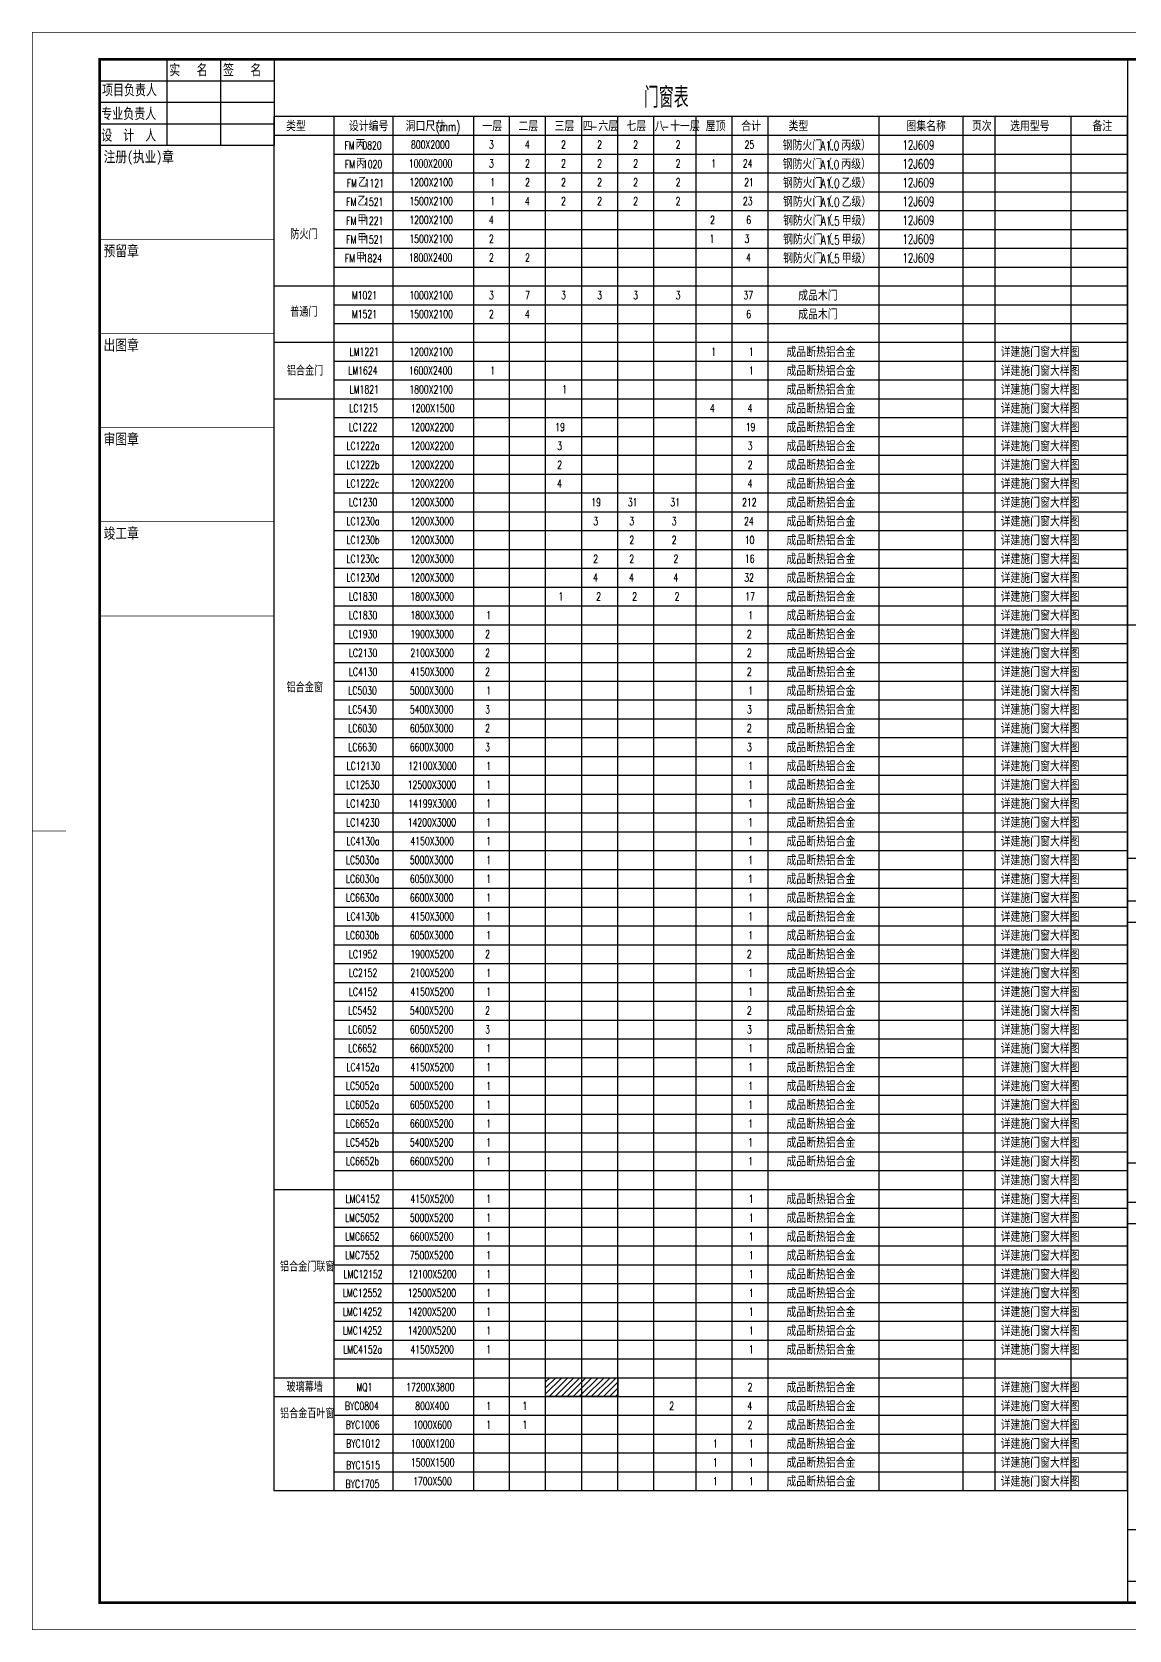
# Model space of a CAD drawing. Extents: x 1738711 to 2346805, y 1189731 to 2516152.
# Drawn here: x 1897827 to 1918228, y 1283464 to 1313176 of the extents above; entities that cross this region are included whole.
import ezdxf
from ezdxf.enums import TextEntityAlignment as Align

# ---------------------------------------------------------------- set-up
doc = ezdxf.new("R2010")
doc.units = 0
doc.header["$LTSCALE"] = 1000
doc.header["$MEASUREMENT"] = 0
for name, color, linetype in [('DOTE', 1, 'Continuous'), ('PUB_TAB', 7, 'Continuous'), ('TK', 4, 'Continuous'), ('看线', 8, 'Continuous')]:
    doc.layers.add(name, color=color, linetype=linetype)
doc.styles.add('_TCH_WDTABLE', font='SIMPLEX', dxfattribs={"bigfont": 'GBCBIG'})
doc.styles.add('宋体', font='SIMSUN.TTF', dxfattribs={"width": 0.75})

# ---------------------------------------------------------------- blocks, each defined once
blk = doc.blocks.new('章')
at = {"layer": 'TK', "color": 7, "const_width": 0.25}
for points in [[(0, 0), (65, 0), (65, -35), (0, -35)], [(0, -35), (65, -35), (65, -70), (0, -70)], [(0, -70), (65, -70), (65, -105), (0, -105)], [(0, -105), (65, -105), (65, -140), (0, -140)], [(0, -140), (65, -140), (65, -175), (0, -175)]]:
    blk.add_lwpolyline(points, close=True, dxfattribs=at)
at = {"layer": 'TK', "color": 7, "style": '宋体', "width": 0.8}
for s, p in [('注册(执业)章', (1.51, -6.28)), ('预留章', (1.51, -41.28)), ('出图章', (1.51, -76.28)), ('审图章', (1.51, -111.28)), ('竣工章', (1.51, -146.28))]:
    blk.add_text(s, height=4, dxfattribs=at).set_placement(p)
blk = doc.blocks.new('hjashrtahreahe')
for points in [[(2500, 58400), (9000, 58400)], [(2500, 58400), (2500, 55200)], [(5000, 58400), (5000, 55200)], [(7000, 58400), (7000, 55200)], [(9000, 58400), (9000, 55200)], [(2500, 57600), (9000, 57600)], [(2500, 56800), (9000, 56800)], [(2500, 56000), (9000, 56000)], [(2500, 55200), (9000, 55200)]]:
    blk.add_lwpolyline(points)
at = {"const_width": 25}
for points in [[(500, 29700), (0, 29700)], [(1250, 29700), (0, 29700)]]:
    blk.add_lwpolyline(points, dxfattribs=at)
at = {"layer": 'TK', "color": 7, "const_width": 25}
for points in [[(0, 59400), (84100, 59400), (84100, 0), (0, 0)], [(9000, 55200), (2500, 55200), (2500, 58400), (9000, 58400)]]:
    blk.add_lwpolyline(points, close=True, dxfattribs=at)
at = {"layer": 'TK', "color": 3, "const_width": 100}
blk.add_lwpolyline([(2500, 1000), (2500, 58400), (83100, 58400), (83100, 1000)], close=True, dxfattribs=at)
at = {"xscale": 100, "yscale": 100, "zscale": 100}
blk.add_blockref('章', (2500, 55200), dxfattribs=at)
at = {"style": '宋体', "width": 0.75}
for s, p in [('实   名', (5092, 57806)), ('签   名', (7092, 57806)), ('项目负责人', (2592, 57061)), ('专业负责人', (2565, 56178)), ('设  计  人', (2565, 55378))]:
    blk.add_text(s, height=400, dxfattribs=at).set_placement(p)
at = {"layer": 'TK', "style": '宋体', "width": 0.75}
for tag, height, p in [('项目负责人', 350, (6003, 57089)), ('专业负责人', 350, (6003, 56224)), ('设计人', 350, (6003, 55419)), ('版号1', 250, (77304, 22193)), ('时间1', 250, (82405, 22193)), ('版号2', 250, (77304, 21593)), ('时间2', 250, (82405, 21593)), ('版号3', 250, (77304, 20993)), ('时间3', 250, (82405, 20993)), ('建筑会签', 0.0001, (78978, 2403)), ('电气会签', 0.0001, (82128, 2403)), ('结构会签', 0.0001, (78978, 1803)), ('暖通会签', 0.0001, (82128, 1803)), ('给排水会签', 0.0001, (78978, 1250)), ('智能化会签', 0.0001, (82128, 1250))]:
    blk.add_attdef(tag, text='', height=height, dxfattribs=at).set_placement(p, align=Align.CENTER)
for tag, p in [('合作设计单位', (80816, 48986)), ('版号说明1', (79854, 22318)), ('版号说明2', (79854, 21718)), ('版号说明3', (79854, 21118)), ('浙江绿储科技有限公司', (80545, 16036)), ('百兆瓦级集中式熔盐储能关键', (80545, 14953)), ('设备研发及制造基地项目', (80545, 14603)), ('1#研发楼', (80545, 13636)), ('图名', (80545, 12436)), ('工程编号', (78978, 11461)), ('子项编号', (82128, 11461)), ('建筑', (78978, 10711)), ('图号', (82128, 10711)), ('施工图', (78978, 9961)), ('2023.03', (82128, 9961)), ('审定', (79353, 8461)), ('审核', (79353, 7711)), ('工程负责', (79353, 6961)), ('专业负责', (79353, 6211)), ('设计', (79353, 5461)), ('制图', (79353, 4711)), ('校对', (79353, 3961))]:
    blk.add_attdef(tag, text='', height=250, dxfattribs=at).set_placement(p, align=Align.MIDDLE_CENTER)

msp = doc.modelspace()

# ---------------------------------------------------------------- hatches: boundary and pattern name
at = {"layer": '看线', "ltscale": 3}
h = msp.add_hatch(dxfattribs=at)
h.set_pattern_fill('ANSI31', color=256, scale=50, style=0)
h.set_pattern_definition([(45, (33772.23, 10649.48), (-56.1266008, 56.1266008), [])])
h.paths.add_polyline_path([(1907379.4, 1288155.9), (1908720, 1288155.9), (1908720, 1287805.9), (1907379.4, 1287805.9)])

# ---------------------------------------------------------------- linework, layer by layer
at = {"layer": 'DOTE'}
for p, q in [((1936133.1, 1297808.3), (1918199.4, 1297808.3)), ((1936133.1, 1292143.5), (1918199.4, 1292143.5)), ((1936133.1, 1285327.1), (1918199.4, 1285327.1))]:
    msp.add_line(p, q, dxfattribs=at)
at = {"layer": '看线', "ltscale": 3}
for p, q in [((1918199.4, 1312670.1), (1918199.4, 1283970.1)), ((1918199.4, 1311605.9), (1902327.5, 1311605.9)), ((1902327.5, 1311605.9), (1902327.5, 1286055.9)), ((1906709.1, 1286055.9), (1906709.1, 1311605.9)), ((1907379.4, 1286055.9), (1907379.4, 1311605.9)), ((1908049.7, 1286055.9), (1908049.7, 1311605.9)), ((1908720, 1286055.9), (1908720, 1311605.9)), ((1909390.2, 1286055.9), (1909390.2, 1311605.9)), ((1910179, 1286055.9), (1910179, 1311605.9)), ((1910849.2, 1286055.9), (1910849.2, 1311605.9)), ((1911519.5, 1286055.9), (1911519.5, 1311605.9)), ((1918199.4, 1286055.9), (1918199.4, 1311605.9)), ((1918199.4, 1302155.9), (1936133.1, 1302155.9)), ((1918199.4, 1297022.3), (1936133.1, 1297022.3)), ((1918199.4, 1296622.3), (1936133.1, 1296622.3)), ((1918199.4, 1291421.6), (1936133.1, 1291421.6)), ((1918199.4, 1291021.6), (1936133.1, 1291021.6)), ((1902327.5, 1286055.9), (1918199.4, 1286055.9)), ((1918199.4, 1284370.1), (1936133.1, 1284370.1))]:
    msp.add_line(p, q, dxfattribs=at)
for points in [[(1903438.8, 1311605.9), (1903438.8, 1286055.9)], [(1904538.8, 1311605.9), (1904538.8, 1286055.9)], [(1906038.8, 1311605.9), (1906038.8, 1286055.9)], [(1913574, 1311605.9), (1913574, 1286055.9)], [(1915134.3, 1311605.9), (1915134.3, 1286055.9)], [(1915734.3, 1311605.9), (1915734.3, 1286055.9)], [(1917142.8, 1311605.9), (1917142.8, 1286055.9)], [(1902327.5, 1311255.9), (1918199.4, 1311255.9)], [(1903438.8, 1310905.9), (1918199.4, 1310905.9)], [(1903438.8, 1310555.9), (1918199.4, 1310555.9)], [(1903438.8, 1310205.9), (1918199.4, 1310205.9)], [(1903438.8, 1309855.9), (1918199.4, 1309855.9)], [(1903438.8, 1309505.9), (1918199.4, 1309505.9)], [(1903438.8, 1309155.9), (1918199.4, 1309155.9)], [(1903438.8, 1308805.9), (1918199.4, 1308805.9)], [(1902327.5, 1308455.9), (1918199.4, 1308455.9)], [(1903438.8, 1308105.9), (1918199.4, 1308105.9)], [(1903438.8, 1307755.9), (1918199.4, 1307755.9)], [(1902327.5, 1307405.9), (1918199.4, 1307405.9)], [(1903438.8, 1307055.9), (1918199.4, 1307055.9)], [(1903438.8, 1306705.9), (1918199.4, 1306705.9)], [(1902327.5, 1306355.9), (1918199.4, 1306355.9)], [(1903438.8, 1306005.9), (1918199.4, 1306005.9)], [(1903438.8, 1305655.9), (1918199.4, 1305655.9)], [(1903438.8, 1305305.9), (1918199.4, 1305305.9)], [(1903438.8, 1304955.9), (1918199.4, 1304955.9)], [(1903438.8, 1304605.9), (1918199.4, 1304605.9)], [(1903438.8, 1304255.9), (1918199.4, 1304255.9)], [(1903438.8, 1303905.9), (1918199.4, 1303905.9)], [(1903438.8, 1303555.9), (1918199.4, 1303555.9)], [(1903438.8, 1303205.9), (1918199.4, 1303205.9)], [(1903438.8, 1302855.9), (1918199.4, 1302855.9)], [(1903438.8, 1302505.9), (1918199.4, 1302505.9)], [(1903438.8, 1302155.9), (1918199.4, 1302155.9)], [(1903438.8, 1301805.9), (1918199.4, 1301805.9)], [(1903438.8, 1301455.9), (1918199.4, 1301455.9)], [(1903438.8, 1301105.9), (1918199.4, 1301105.9)], [(1903438.8, 1300755.9), (1918199.4, 1300755.9)], [(1903438.8, 1300405.9), (1918199.4, 1300405.9)], [(1903438.8, 1300055.9), (1918199.4, 1300055.9)], [(1903438.8, 1299705.9), (1918199.4, 1299705.9)], [(1903438.8, 1299355.9), (1918199.4, 1299355.9)], [(1903438.8, 1299005.9), (1918199.4, 1299005.9)], [(1903438.8, 1298655.9), (1918199.4, 1298655.9)], [(1903438.8, 1298305.9), (1918199.4, 1298305.9)], [(1903438.8, 1297955.9), (1918199.4, 1297955.9)], [(1903438.8, 1297605.9), (1918199.4, 1297605.9)], [(1903438.8, 1297255.9), (1918199.4, 1297255.9)], [(1903438.8, 1296905.9), (1918199.4, 1296905.9)], [(1903438.8, 1296555.9), (1918199.4, 1296555.9)], [(1903438.8, 1296205.9), (1918199.4, 1296205.9)], [(1903438.8, 1295855.9), (1918199.4, 1295855.9)], [(1903438.8, 1295505.9), (1918199.4, 1295505.9)], [(1903438.8, 1295155.9), (1918199.4, 1295155.9)], [(1903438.8, 1294805.9), (1918199.4, 1294805.9)], [(1903438.8, 1294455.9), (1918199.4, 1294455.9)], [(1903438.8, 1294105.9), (1918199.4, 1294105.9)], [(1903438.8, 1293755.9), (1918199.4, 1293755.9)], [(1903438.8, 1293405.9), (1918199.4, 1293405.9)], [(1903438.8, 1293055.9), (1918199.4, 1293055.9)], [(1903438.8, 1292705.9), (1918199.4, 1292705.9)], [(1903438.8, 1292355.9), (1918199.4, 1292355.9)], [(1903438.8, 1292005.9), (1918199.4, 1292005.9)], [(1902327.5, 1291655.9), (1918199.4, 1291655.9)], [(1903438.8, 1291305.9), (1918199.4, 1291305.9)], [(1903438.8, 1290955.9), (1918199.4, 1290955.9)], [(1903438.8, 1290605.9), (1918199.4, 1290605.9)], [(1903438.8, 1290255.9), (1918199.4, 1290255.9)], [(1903438.8, 1289905.9), (1918199.4, 1289905.9)], [(1903438.8, 1289555.9), (1918199.4, 1289555.9)], [(1903438.8, 1289205.9), (1918199.4, 1289205.9)], [(1903438.8, 1288855.9), (1918199.4, 1288855.9)], [(1903438.8, 1288505.9), (1918199.4, 1288505.9)], [(1902327.5, 1288155.9), (1918199.4, 1288155.9)], [(1902327.5, 1287805.9), (1918199.4, 1287805.9)], [(1903438.8, 1287455.9), (1918199.4, 1287455.9)], [(1903438.8, 1287105.9), (1918199.4, 1287105.9)], [(1903438.8, 1286755.9), (1918199.4, 1286755.9)], [(1903438.8, 1286405.9), (1918199.4, 1286405.9)]]:
    msp.add_lwpolyline(points, dxfattribs=at)
msp.add_lwpolyline([(1907379.4, 1288155.9), (1908720, 1288155.9), (1908720, 1287805.9), (1907379.4, 1287805.9)], close=True, dxfattribs=at)

# ---------------------------------------------------------------- block references
at = {"xscale": 0.5, "yscale": 0.5, "zscale": 0.5}
msp.add_blockref('hjashrtahreahe', (1897833.1, 1283470.1), dxfattribs=at)

# ---------------------------------------------------------------- texts
at = {"style": '_TCH_WDTABLE', "width": 0.705882}
for s, height, p in [('LC1215', 148.75, (1903728.8, 1306106.5)), ('1200X1500', 148.75, (1904873.8, 1306106.5)), ('LC1222', 148.75, (1903718.8, 1305756.5)), ('1200X2200', 148.75, (1904863.8, 1305756.5)), ('19', 148.75, (1907556.9, 1305756.5)), ('19', 148.75, (1911099.8, 1305756.5)), ('LC1222a', 148.75, (1903673.8, 1305406.5)), ('1200X2200', 148.75, (1904863.8, 1305406.5)), ('3', 148.8, (1907594.4, 1305406.5)), ('3', 148.8, (1911137.3, 1305406.5)), ('LC1222b', 148.75, (1903673.8, 1305056.5)), ('1200X2200', 148.75, (1904863.8, 1305056.5)), ('2', 148.8, (1907594.4, 1305056.5)), ('2', 148.8, (1911137.3, 1305056.5)), ('LC1222c', 148.75, (1903673.8, 1304706.5)), ('1200X2200', 148.75, (1904863.8, 1304706.5)), ('4', 148.8, (1907591.9, 1304706.5)), ('4', 148.8, (1911134.8, 1304706.5)), ('LC1230', 148.75, (1903718.8, 1304356.5)), ('1200X3000', 148.75, (1904863.8, 1304356.5)), ('19', 148.75, (1908227.2, 1304356.5)), ('31', 148.75, (1908907.5, 1304356.5)), ('31', 148.75, (1909696.2, 1304356.5)), ('212', 148.75, (1911031.9, 1304356.5)), ('LC1230a', 148.75, (1903673.8, 1304006.5)), ('1200X3000', 148.75, (1904863.8, 1304006.5)), ('3', 148.8, (1908264.7, 1304006.5)), ('3', 148.8, (1908935, 1304006.5)), ('3', 148.8, (1909723.7, 1304006.5)), ('24', 148.75, (1911069.4, 1304006.5)), ('LC1230b', 148.75, (1903673.8, 1303656.5)), ('1200X3000', 148.75, (1904863.8, 1303656.5)), ('2', 148.8, (1908935, 1303656.5)), ('2', 148.8, (1909723.7, 1303656.5)), ('10', 148.75, (1911081.9, 1303656.5)), ('LC1230c', 148.75, (1903673.8, 1303306.5)), ('1200X3000', 148.75, (1904863.8, 1303306.5)), ('2', 148.8, (1908264.7, 1303306.5)), ('2', 148.8, (1908935, 1303306.5)), ('2', 148.8, (1909756.7, 1303306.5)), ('16', 148.75, (1911084.4, 1303306.5)), ('LC1230d', 148.75, (1903673.8, 1302956.5)), ('1200X3000', 148.75, (1904863.8, 1302956.5)), ('4', 148.8, (1908262.2, 1302956.5)), ('4', 148.8, (1908932.5, 1302956.5)), ('4', 148.8, (1909754.2, 1302956.5)), ('32', 148.75, (1911071.9, 1302956.5)), ('LC1830', 148.75, (1903718.8, 1302606.5)), ('1800X3000', 148.75, (1904863.8, 1302606.5)), ('1', 148.8, (1907616.9, 1302606.5)), ('2', 148.8, (1908319.3, 1302606.5)), ('2', 148.8, (1908989.6, 1302606.5)), ('2', 148.8, (1909778.3, 1302606.5)), ('17', 148.75, (1911089.2, 1302606.5)), ('LC1830', 148.75, (1903718.8, 1302256.5)), ('1800X3000', 148.75, (1904863.8, 1302256.5)), ('1', 148.8, (1906276.3, 1302256.5)), ('1', 148.8, (1911144.6, 1302256.5)), ('LC1930', 148.75, (1903718.8, 1301906.5)), ('1900X3000', 148.75, (1904863.8, 1301906.5)), ('2', 148.8, (1906253.8, 1301906.5)), ('2', 148.8, (1911122.1, 1301906.5)), ('LC2130', 148.75, (1903718.8, 1301556.5)), ('2100X3000', 148.75, (1904863.8, 1301556.5)), ('2', 148.8, (1906253.8, 1301556.5)), ('2', 148.8, (1911122.1, 1301556.5)), ('LC4130', 148.75, (1903718.8, 1301206.5)), ('4150X3000', 148.75, (1904863.8, 1301206.5)), ('2', 148.8, (1906253.8, 1301206.5)), ('2', 148.8, (1911122.1, 1301206.5)), ('LC5030', 148.75, (1903708.8, 1300856.5)), ('5000X3000', 148.75, (1904853.8, 1300856.5)), ('1', 148.8, (1906276.3, 1300856.5)), ('1', 148.8, (1911144.6, 1300856.5)), ('LC5430', 148.75, (1903708.8, 1300506.5)), ('5400X3000', 148.75, (1904853.8, 1300506.5)), ('3', 148.8, (1906253.8, 1300506.5)), ('3', 148.8, (1911122.1, 1300506.5)), ('LC6030', 148.75, (1903708.8, 1300156.5)), ('6050X3000', 148.75, (1904853.8, 1300156.5)), ('2', 148.8, (1906253.8, 1300156.5)), ('2', 148.8, (1911122.1, 1300156.5)), ('LC6630', 148.75, (1903708.8, 1299806.5)), ('6600X3000', 148.75, (1904853.8, 1299806.5)), ('3', 148.8, (1906253.8, 1299806.5)), ('3', 148.8, (1911122.1, 1299806.5)), ('LC12130', 148.75, (1903678.8, 1299456.5)), ('12100X3000', 148.75, (1904823.8, 1299456.5)), ('1', 148.8, (1906276.3, 1299456.5)), ('1', 148.8, (1911144.6, 1299456.5)), ('LC12530', 148.75, (1903668.8, 1299106.5)), ('12500X3000', 148.75, (1904813.8, 1299106.5)), ('1', 148.8, (1906276.3, 1299106.5)), ('1', 148.8, (1911144.6, 1299106.5)), ('LC14230', 148.75, (1903668.8, 1298756.5)), ('14199X3000', 148.75, (1904823.8, 1298756.5)), ('1', 148.8, (1906276.3, 1298756.5)), ('1', 148.8, (1911144.6, 1298756.5)), ('LC14230', 148.75, (1903668.8, 1298406.5)), ('14200X3000', 148.75, (1904813.8, 1298406.5)), ('1', 148.8, (1906276.3, 1298406.5)), ('1', 148.8, (1911144.6, 1298406.5)), ('LC4130a', 148.75, (1903673.8, 1298056.5)), ('4150X3000', 148.75, (1904863.8, 1298056.5)), ('1', 148.8, (1906276.3, 1298056.5)), ('1', 148.8, (1911144.6, 1298056.5)), ('LC5030a', 148.75, (1903663.8, 1297706.5)), ('5000X3000', 148.75, (1904853.8, 1297706.5)), ('1', 148.8, (1906276.3, 1297706.5)), ('1', 148.8, (1911144.6, 1297706.5)), ('LC6030a', 148.75, (1903663.8, 1297356.5)), ('6050X3000', 148.75, (1904853.8, 1297356.5)), ('1', 148.8, (1906276.3, 1297356.5)), ('1', 148.8, (1911144.6, 1297356.5)), ('LC6630a', 148.75, (1903663.8, 1297006.5)), ('6600X3000', 148.75, (1904853.8, 1297006.5)), ('1', 148.8, (1906276.3, 1297006.5)), ('1', 148.8, (1911144.6, 1297006.5)), ('LC4130b', 148.75, (1903673.8, 1296656.5)), ('4150X3000', 148.75, (1904863.8, 1296656.5)), ('1', 148.8, (1906276.3, 1296656.5)), ('1', 148.8, (1911144.6, 1296656.5)), ('LC6030b', 148.75, (1903663.8, 1296306.5)), ('6050X3000', 148.75, (1904853.8, 1296306.5)), ('1', 148.8, (1906276.3, 1296306.5)), ('1', 148.8, (1911144.6, 1296306.5)), ('LC1952', 148.75, (1903718.8, 1295956.5)), ('1900X5200', 148.75, (1904863.8, 1295956.5)), ('2', 148.8, (1906253.8, 1295956.5)), ('2', 148.8, (1911122.1, 1295956.5)), ('LC2152', 148.75, (1903718.8, 1295606.5)), ('2100X5200', 148.75, (1904863.8, 1295606.5)), ('1', 148.8, (1906276.3, 1295606.5)), ('1', 148.8, (1911144.6, 1295606.5)), ('LC4152', 148.75, (1903718.8, 1295256.5)), ('4150X5200', 148.75, (1904863.8, 1295256.5)), ('1', 148.8, (1906276.3, 1295256.5)), ('1', 148.8, (1911144.6, 1295256.5)), ('LC5452', 148.75, (1903708.8, 1294906.5)), ('5400X5200', 148.75, (1904853.8, 1294906.5)), ('2', 148.8, (1906253.8, 1294906.5)), ('2', 148.8, (1911122.1, 1294906.5)), ('LC6052', 148.75, (1903708.8, 1294556.5)), ('6050X5200', 148.75, (1904853.8, 1294556.5)), ('3', 148.8, (1906253.8, 1294556.5)), ('3', 148.8, (1911122.1, 1294556.5)), ('LC6652', 148.75, (1903708.8, 1294206.5)), ('6600X5200', 148.75, (1904853.8, 1294206.5)), ('1', 148.8, (1906276.3, 1294206.5)), ('1', 148.8, (1911144.6, 1294206.5)), ('LC4152a', 148.75, (1903673.8, 1293856.5)), ('4150X5200', 148.75, (1904863.8, 1293856.5)), ('1', 148.8, (1906276.3, 1293856.5)), ('1', 148.8, (1911144.6, 1293856.5)), ('LC5052a', 148.75, (1903663.8, 1293506.5)), ('5000X5200', 148.75, (1904853.8, 1293506.5)), ('1', 148.8, (1906276.3, 1293506.5)), ('1', 148.8, (1911144.6, 1293506.5)), ('LC6052a', 148.75, (1903663.8, 1293156.5)), ('6050X5200', 148.75, (1904853.8, 1293156.5)), ('1', 148.8, (1906276.3, 1293156.5)), ('1', 148.8, (1911144.6, 1293156.5)), ('LC6652a', 148.75, (1903663.8, 1292806.5)), ('6600X5200', 148.75, (1904853.8, 1292806.5)), ('1', 148.8, (1906276.3, 1292806.5)), ('1', 148.8, (1911144.6, 1292806.5)), ('LC5452b', 148.75, (1903663.8, 1292456.5)), ('5400X5200', 148.75, (1904853.8, 1292456.5)), ('1', 148.8, (1906276.3, 1292456.5)), ('1', 148.8, (1911144.6, 1292456.5)), ('LC6652b', 148.75, (1903663.8, 1292106.5)), ('6600X5200', 148.75, (1904853.8, 1292106.5)), ('1', 148.8, (1906276.3, 1292106.5)), ('1', 148.8, (1911144.6, 1292106.5)), ('LMC4152', 148.75, (1903658.8, 1291406.5)), ('4150X5200', 148.75, (1904863.8, 1291406.5)), ('1', 148.8, (1906276.3, 1291406.5)), ('1', 148.8, (1911158.1, 1291406.5)), ('LMC5052', 148.75, (1903648.8, 1291056.5)), ('5000X5200', 148.75, (1904853.8, 1291056.5)), ('1', 148.8, (1906276.3, 1291056.5)), ('1', 148.8, (1911158.1, 1291056.5)), ('LMC6652', 148.75, (1903648.8, 1290706.5)), ('6600X5200', 148.75, (1904853.8, 1290706.5)), ('1', 148.8, (1906276.3, 1290706.5)), ('1', 148.8, (1911158.1, 1290706.5)), ('LMC7552', 148.75, (1903648.8, 1290356.5)), ('7500X5200', 148.75, (1904853.8, 1290356.5)), ('1', 148.8, (1906276.3, 1290356.5)), ('1', 148.8, (1911158.1, 1290356.5)), ('LMC12152', 148.75, (1903618.8, 1290006.5)), ('12100X5200', 148.75, (1904823.8, 1290006.5)), ('1', 148.8, (1906276.3, 1290006.5)), ('1', 148.8, (1911158.1, 1290006.5)), ('LMC12552', 148.75, (1903608.8, 1289656.5)), ('12500X5200', 148.75, (1904813.8, 1289656.5)), ('1', 148.8, (1906276.3, 1289656.5)), ('1', 148.8, (1911158.1, 1289656.5)), ('LMC14252', 148.75, (1903608.8, 1289306.5)), ('14200X5200', 148.75, (1904813.8, 1289306.5)), ('1', 148.8, (1906276.3, 1289306.5)), ('1', 148.8, (1911158.1, 1289306.5)), ('LMC14252', 148.75, (1903608.8, 1288956.5)), ('14200X5200', 148.75, (1904813.8, 1288956.5)), ('1', 148.8, (1906276.3, 1288956.5)), ('1', 148.8, (1911158.1, 1288956.5)), ('LMC4152a', 148.75, (1903613.8, 1288606.5)), ('4150X5200', 148.75, (1904863.8, 1288606.5)), ('1', 148.8, (1906276.3, 1288606.5)), ('1', 148.8, (1911158.1, 1288606.5)), ('2', 148.8, (1911135.6, 1287906.5)), ('BYC0804', 148.75, (1903646.3, 1287556.5)), ('800X400', 148.75, (1904953.8, 1287556.5)), ('1', 148.8, (1906276.3, 1287556.5)), ('1', 148.8, (1906946.6, 1287556.5)), ('4', 148.8, (1911133.1, 1287556.5)), ('BYC1006', 148.75, (1903661.3, 1287206.5)), ('1000X600', 148.75, (1904913.8, 1287206.5)), ('1', 148.8, (1906276.3, 1287206.5)), ('1', 148.8, (1906946.6, 1287206.5)), ('2', 148.8, (1911135.6, 1287206.5)), ('BYC1012', 148.75, (1903668.8, 1286856.5)), ('1000X1200', 148.75, (1904873.8, 1286856.5)), ('1', 148.8, (1910487.9, 1286856.5)), ('1', 148.8, (1911158.1, 1286856.5)), ('BYC1515', 148.75, (1903668.8, 1286456.4)), ('1500X1500', 148.75, (1904873.8, 1286506.5)), ('1', 148.8, (1910487.9, 1286506.5)), ('1', 148.8, (1911158.1, 1286506.5)), ('BYC1705', 148.75, (1903658.8, 1286106.4)), ('1700X500', 148.75, (1904913.8, 1286156.5)), ('1', 148.8, (1910487.9, 1286156.5)), ('1', 148.8, (1911158.1, 1286156.5))]:
    msp.add_text(s, height=height, dxfattribs=at).set_placement(p)
at = {"layer": 'PUB_TAB', "style": '_TCH_WDTABLE'}
for s, height, p in [('门窗表', 385.82, (1909205.3, 1311765.9)), ('类型', 192.91, (1902552, 1311330.9)), ('设计编号', 192.91, (1903721.8, 1311330.9)), ('洞口尺寸', 192.91, (1904776.6, 1311330.9)), ('一层', 192.91, (1906202.8, 1311330.9)), ('二层', 192.91, (1906873, 1311330.9)), ('三层', 192.91, (1907545.5, 1311330.9)), ('四', 192.9, (1908070.2, 1311330.9)), ('六层', 192.91, (1908359.2, 1311330.9)), ('七层', 192.91, (1908881.5, 1311330.9)), ('八', 192.9, (1909406, 1311330.9)), ('十一层', 192.91, (1909695, 1311330.9)), ('屋顶', 192.91, (1910354.7, 1311330.9)), ('合计', 192.91, (1911016.4, 1311330.9)), ('类型', 192.91, (1911896.8, 1311330.9)), ('图集名称', 192.91, (1914088.3, 1311330.9)), ('页次', 192.91, (1915306.6, 1311330.9)), ('选用型号', 192.91, (1916016.2, 1311330.9)), ('备注', 192.91, (1917547, 1311330.9)), ('丙', 168.8, (1903847.4, 1310993.4)), ('钢防火门（', 192.91, (1911788.1, 1310975)), ('丙级）', 192.91, (1912878.8, 1310975)), ('丙', 168.8, (1903857.4, 1310643.4)), ('钢防火门（', 192.91, (1911788.1, 1310625)), ('丙级）', 192.91, (1912878.8, 1310625)), ('乙', 168.8, (1903889.9, 1310293.4)), ('钢防火门（', 192.91, (1911792.4, 1310275)), ('乙级）', 192.91, (1912883.1, 1310275)), ('乙', 168.8, (1903879.9, 1309943.4)), ('钢防火门（', 192.91, (1911792.4, 1309925)), ('乙级）', 192.91, (1912883.1, 1309925)), ('甲', 168.8, (1903879.9, 1309593.4)), ('钢防火门（', 192.91, (1911795.6, 1309575)), ('甲级）', 192.91, (1912886.3, 1309575)), ('防火门', 168.79, (1902631.6, 1309325.3)), ('钢防火门（', 192.91, (1911795.6, 1309225)), ('甲级）', 192.91, (1912886.3, 1309225)), ('甲', 168.8, (1903879.9, 1309243.4)), ('甲', 168.8, (1903854.9, 1308893.4)), ('钢防火门（', 192.91, (1911795.6, 1308875)), ('甲级）', 192.91, (1912886.3, 1308875)), ('成品木门', 192.91, (1912075.5, 1308180.9)), ('普通门', 168.79, (1902628.8, 1307883.9)), ('成品木门', 192.91, (1912075.5, 1307830.9)), ('成品断热铝合金', 192.91, (1911857.4, 1307130.9)), ('详建施门窗大样图', 192.91, (1915840.8, 1307130.9)), ('铝合金门', 168.79, (1902567.4, 1306787.7)), ('成品断热铝合金', 192.91, (1911857.4, 1306780.9)), ('详建施门窗大样图', 192.91, (1915840.8, 1306780.9)), ('成品断热铝合金', 192.91, (1911857.4, 1306430.9)), ('详建施门窗大样图', 192.91, (1915840.8, 1306430.9)), ('成品断热铝合金', 192.91, (1911857.4, 1306080.9)), ('详建施门窗大样图', 192.91, (1915840.8, 1306080.9)), ('成品断热铝合金', 192.91, (1911857.4, 1305730.9)), ('详建施门窗大样图', 192.91, (1915840.8, 1305730.9)), ('成品断热铝合金', 192.91, (1911857.4, 1305380.9)), ('详建施门窗大样图', 192.91, (1915840.8, 1305380.9)), ('成品断热铝合金', 192.91, (1911857.4, 1305030.9)), ('详建施门窗大样图', 192.91, (1915840.8, 1305030.9)), ('成品断热铝合金', 192.91, (1911857.4, 1304680.9)), ('详建施门窗大样图', 192.91, (1915840.8, 1304680.9)), ('成品断热铝合金', 192.91, (1911857.4, 1304330.9)), ('详建施门窗大样图', 192.91, (1915840.8, 1304330.9)), ('成品断热铝合金', 192.91, (1911857.4, 1303980.9)), ('详建施门窗大样图', 192.91, (1915840.8, 1303980.9)), ('成品断热铝合金', 192.91, (1911857.4, 1303630.9)), ('详建施门窗大样图', 192.91, (1915840.8, 1303630.9)), ('成品断热铝合金', 192.91, (1911857.4, 1303280.9)), ('详建施门窗大样图', 192.91, (1915840.8, 1303280.9)), ('成品断热铝合金', 192.91, (1911857.4, 1302930.9)), ('详建施门窗大样图', 192.91, (1915840.8, 1302930.9)), ('成品断热铝合金', 192.91, (1911857.4, 1302580.9)), ('详建施门窗大样图', 192.91, (1915840.8, 1302580.9)), ('成品断热铝合金', 192.91, (1911857.4, 1302230.9)), ('详建施门窗大样图', 192.91, (1915840.8, 1302230.9)), ('成品断热铝合金', 192.91, (1911857.4, 1301880.9)), ('详建施门窗大样图', 192.91, (1915840.8, 1301880.9)), ('成品断热铝合金', 192.91, (1911857.4, 1301530.9)), ('详建施门窗大样图', 192.91, (1915840.8, 1301530.9)), ('成品断热铝合金', 192.91, (1911857.4, 1301180.9)), ('详建施门窗大样图', 192.91, (1915840.8, 1301180.9)), ('铝合金窗', 168.79, (1902562.7, 1300900.5)), ('成品断热铝合金', 192.91, (1911857.4, 1300830.9)), ('详建施门窗大样图', 192.91, (1915840.8, 1300830.9)), ('成品断热铝合金', 192.91, (1911857.4, 1300480.9)), ('详建施门窗大样图', 192.91, (1915840.8, 1300480.9)), ('成品断热铝合金', 192.91, (1911857.4, 1300130.9)), ('详建施门窗大样图', 192.91, (1915840.8, 1300130.9)), ('成品断热铝合金', 192.91, (1911857.4, 1299780.9)), ('详建施门窗大样图', 192.91, (1915840.8, 1299780.9)), ('成品断热铝合金', 192.91, (1911857.4, 1299430.9)), ('详建施门窗大样图', 192.91, (1915840.8, 1299430.9)), ('成品断热铝合金', 192.91, (1911857.4, 1299080.9)), ('详建施门窗大样图', 192.91, (1915840.8, 1299080.9)), ('成品断热铝合金', 192.91, (1911857.4, 1298730.9)), ('详建施门窗大样图', 192.91, (1915840.8, 1298730.9)), ('成品断热铝合金', 192.91, (1911857.4, 1298380.9)), ('详建施门窗大样图', 192.91, (1915840.8, 1298380.9)), ('成品断热铝合金', 192.91, (1911857.4, 1298030.9)), ('详建施门窗大样图', 192.91, (1915840.8, 1298030.9)), ('成品断热铝合金', 192.91, (1911857.4, 1297680.9)), ('详建施门窗大样图', 192.91, (1915840.8, 1297680.9)), ('成品断热铝合金', 192.91, (1911857.4, 1297330.9)), ('详建施门窗大样图', 192.91, (1915840.8, 1297330.9)), ('成品断热铝合金', 192.91, (1911857.4, 1296980.9)), ('详建施门窗大样图', 192.91, (1915840.8, 1296980.9)), ('成品断热铝合金', 192.91, (1911857.4, 1296630.9)), ('详建施门窗大样图', 192.91, (1915840.8, 1296630.9)), ('成品断热铝合金', 192.91, (1911857.4, 1296280.9)), ('详建施门窗大样图', 192.91, (1915840.8, 1296280.9)), ('成品断热铝合金', 192.91, (1911857.4, 1295930.9)), ('详建施门窗大样图', 192.91, (1915840.8, 1295930.9)), ('成品断热铝合金', 192.91, (1911857.4, 1295580.9)), ('详建施门窗大样图', 192.91, (1915840.8, 1295580.9)), ('成品断热铝合金', 192.91, (1911857.4, 1295230.9)), ('详建施门窗大样图', 192.91, (1915840.8, 1295230.9)), ('成品断热铝合金', 192.91, (1911857.4, 1294880.9)), ('详建施门窗大样图', 192.91, (1915840.8, 1294880.9)), ('成品断热铝合金', 192.91, (1911857.4, 1294530.9)), ('详建施门窗大样图', 192.91, (1915840.8, 1294530.9)), ('成品断热铝合金', 192.91, (1911857.4, 1294180.9)), ('详建施门窗大样图', 192.91, (1915840.8, 1294180.9)), ('成品断热铝合金', 192.91, (1911857.4, 1293830.9)), ('详建施门窗大样图', 192.91, (1915840.8, 1293830.9)), ('成品断热铝合金', 192.91, (1911857.4, 1293480.9)), ('详建施门窗大样图', 192.91, (1915840.8, 1293480.9)), ('成品断热铝合金', 192.91, (1911857.4, 1293130.9)), ('详建施门窗大样图', 192.91, (1915840.8, 1293130.9)), ('成品断热铝合金', 192.91, (1911857.4, 1292780.9)), ('详建施门窗大样图', 192.91, (1915840.8, 1292780.9)), ('成品断热铝合金', 192.91, (1911857.4, 1292430.9)), ('详建施门窗大样图', 192.91, (1915840.8, 1292430.9)), ('成品断热铝合金', 192.91, (1911857.4, 1292080.9)), ('详建施门窗大样图', 192.91, (1915840.8, 1292080.9)), ('详建施门窗大样图', 192.91, (1915840.8, 1291730.9)), ('成品断热铝合金', 192.91, (1911857.4, 1291380.9)), ('详建施门窗大样图', 192.91, (1915840.8, 1291380.9)), ('成品断热铝合金', 192.91, (1911857.4, 1291030.9)), ('详建施门窗大样图', 192.91, (1915840.8, 1291030.9)), ('成品断热铝合金', 192.91, (1911857.4, 1290680.9)), ('详建施门窗大样图', 192.91, (1915840.8, 1290680.9)), ('成品断热铝合金', 192.91, (1911857.4, 1290330.9)), ('详建施门窗大样图', 192.91, (1915840.8, 1290330.9)), ('铝合金门联窗', 168.79, (1902439.8, 1290130.9)), ('成品断热铝合金', 192.91, (1911857.4, 1289980.9)), ('详建施门窗大样图', 192.91, (1915840.8, 1289980.9)), ('成品断热铝合金', 192.91, (1911857.4, 1289630.9)), ('详建施门窗大样图', 192.91, (1915840.8, 1289630.9)), ('成品断热铝合金', 192.91, (1911857.4, 1289280.9)), ('详建施门窗大样图', 192.91, (1915840.8, 1289280.9)), ('成品断热铝合金', 192.91, (1911857.4, 1288930.9)), ('详建施门窗大样图', 192.91, (1915840.8, 1288930.9)), ('成品断热铝合金', 192.91, (1911857.4, 1288580.9)), ('详建施门窗大样图', 192.91, (1915840.8, 1288580.9)), ('玻璃幕墙', 168.79, (1902560.9, 1287893.3)), ('成品断热铝合金', 192.91, (1911857.4, 1287880.9)), ('详建施门窗大样图', 192.91, (1915840.8, 1287880.9)), ('成品断热铝合金', 192.91, (1911857.4, 1287530.9)), ('详建施门窗大样图', 192.91, (1915840.8, 1287530.9)), ('铝合金百叶窗', 168.79, (1902439.8, 1287400.7)), ('成品断热铝合金', 192.91, (1911857.4, 1287180.9)), ('详建施门窗大样图', 192.91, (1915840.8, 1287180.9)), ('成品断热铝合金', 192.91, (1911857.4, 1286830.9)), ('详建施门窗大样图', 192.91, (1915840.8, 1286830.9)), ('成品断热铝合金', 192.91, (1911857.4, 1286480.9)), ('详建施门窗大样图', 192.91, (1915840.8, 1286480.9)), ('成品断热铝合金', 192.91, (1911857.4, 1286130.9)), ('详建施门窗大样图', 192.91, (1915840.8, 1286130.9))]:
    msp.add_text(s, height=height, dxfattribs=at).set_placement(p)
at = {"layer": 'PUB_TAB', "style": '_TCH_WDTABLE', "width": 0.705882}
for s, height, p in [('(mm)', 170, (1905338.3, 1311330.9)), ('-', 170, (1908210.6, 1311330.9)), ('-', 170, (1909546.5, 1311330.9)), ('FM', 148.75, (1903637.4, 1310993.4)), ('0820', 148.75, (1903970.3, 1310993.4)), ('800X2000', 148.75, (1904874.7, 1311006.5)), ('3', 148.8, (1906326.3, 1311006.5)), ('4', 148.8, (1906994.1, 1311006.5)), ('2', 148.8, (1907666.9, 1311006.5)), ('2', 148.8, (1908337.2, 1311006.5)), ('2', 148.8, (1909007.5, 1311006.5)), ('2', 148.8, (1909796.2, 1311006.5)), ('25', 148.75, (1911078.1, 1311006.5)), ('A1.0', 170, (1912490.3, 1310975)), ('12J609', 170, (1914012.4, 1310990)), ('FM', 148.75, (1903647.4, 1310643.4)), ('1020', 148.75, (1903980.3, 1310643.4)), ('1000X2000', 148.75, (1904834.7, 1310656.5)), ('3', 148.8, (1906326.3, 1310656.5)), ('2', 148.8, (1906996.6, 1310656.5)), ('2', 148.8, (1907666.9, 1310656.5)), ('2', 148.8, (1908337.2, 1310656.5)), ('2', 148.8, (1909007.5, 1310656.5)), ('2', 148.8, (1909796.2, 1310656.5)), ('1', 148.8, (1910458.9, 1310656.5)), ('24', 148.75, (1911045.5, 1310656.5)), ('A1.0', 170, (1912490.3, 1310625)), ('12J609', 170, (1914012.4, 1310640)), ('FM', 148.75, (1903679.9, 1310293.4)), ('1121', 148.75, (1904012.8, 1310293.4)), ('1200X2100', 148.75, (1904844.7, 1310306.5)), ('1', 148.8, (1906348.8, 1310306.5)), ('2', 148.8, (1906996.6, 1310306.5)), ('2', 148.8, (1907666.9, 1310306.5)), ('2', 148.8, (1908337.2, 1310306.5)), ('2', 148.8, (1909007.5, 1310306.5)), ('2', 148.8, (1909796.2, 1310306.5)), ('21', 148.75, (1911070.5, 1310306.5)), ('A1.0', 170, (1912494.5, 1310275)), ('12J609', 170, (1914012.4, 1310290)), ('FM', 148.75, (1903669.9, 1309943.4)), ('1521', 148.75, (1904002.8, 1309943.4)), ('1500X2100', 148.75, (1904844.7, 1309956.5)), ('1', 148.8, (1906348.8, 1309956.5)), ('4', 148.8, (1906994.1, 1309956.5)), ('2', 148.8, (1907666.9, 1309956.5)), ('2', 148.8, (1908337.2, 1309956.5)), ('2', 148.8, (1909007.5, 1309956.5)), ('2', 148.8, (1909796.2, 1309956.5)), ('23', 148.75, (1911048, 1309956.5)), ('A1.0', 170, (1912494.5, 1309925)), ('12J609', 170, (1914012.4, 1309940)), ('FM', 148.75, (1903669.9, 1309593.4)), ('1221', 148.75, (1904002.8, 1309593.4)), ('1200X2100', 148.75, (1904844.7, 1309606.5)), ('4', 148.8, (1906323.8, 1309606.5)), ('2', 148.8, (1910436.4, 1309606.5)), ('6', 148.8, (1911109.2, 1309606.5)), ('A1.5', 170, (1912497.7, 1309575)), ('12J609', 170, (1914012.4, 1309590)), ('FM', 148.75, (1903669.9, 1309243.4)), ('1521', 148.75, (1904002.8, 1309243.4)), ('1500X2100', 148.75, (1904844.7, 1309256.5)), ('2', 148.8, (1906326.3, 1309256.5)), ('1', 148.8, (1910428.8, 1309256.5)), ('3', 148.8, (1911076.6, 1309256.5)), ('A1.5', 170, (1912497.7, 1309225)), ('12J609', 170, (1914012.4, 1309240)), ('FM', 148.75, (1903644.9, 1308893.4)), ('1824', 148.75, (1903977.8, 1308893.4)), ('1800X2400', 148.75, (1904834.7, 1308906.5)), ('2', 148.8, (1906326.3, 1308906.5)), ('2', 148.8, (1906996.6, 1308906.5)), ('4', 148.8, (1911104.2, 1308906.5)), ('A1.5', 170, (1912497.7, 1308875)), ('12J609', 170, (1914012.4, 1308890)), ('M1021', 148.75, (1903776.3, 1308206.5)), ('1000X2100', 148.75, (1904844.7, 1308206.5)), ('3', 148.8, (1906326.3, 1308206.5)), ('7', 148.8, (1906996.6, 1308206.5)), ('3', 148.8, (1907666.9, 1308206.5)), ('3', 148.8, (1908337.2, 1308206.5)), ('3', 148.8, (1909007.5, 1308206.5)), ('3', 148.8, (1909796.2, 1308206.5)), ('37', 148.75, (1911056.7, 1308206.5)), ('M1521', 148.75, (1903776.3, 1307856.5)), ('1500X2100', 148.75, (1904844.7, 1307856.5)), ('2', 148.8, (1906326.3, 1307856.5)), ('4', 148.8, (1906994.1, 1307856.5)), ('6', 148.8, (1911109.2, 1307856.5)), ('LM1221', 148.75, (1903733.8, 1307156.5)), ('1200X2100', 148.75, (1904844.7, 1307156.5)), ('1', 148.8, (1910458.9, 1307156.5)), ('1', 148.8, (1911159.3, 1307156.5)), ('LM1624', 148.75, (1903708.8, 1306806.5)), ('1600X2400', 148.75, (1904834.7, 1306806.5)), ('1', 148.8, (1906348.8, 1306806.5)), ('1', 148.8, (1911159.3, 1306806.5)), ('LM1821', 148.75, (1903733.8, 1306456.5)), ('1800X2100', 148.75, (1904844.7, 1306456.5)), ('1', 148.8, (1907689.4, 1306456.5)), ('4', 148.8, (1910433.9, 1306106.5)), ('4', 148.8, (1911134.3, 1306106.5)), ('MQ1', 148.75, (1903861.3, 1287906.5)), ('17200X3800', 148.75, (1904784.7, 1287906.5)), ('2', 148.8, (1909677.7, 1287556.5))]:
    msp.add_text(s, height=height, dxfattribs=at).set_placement(p)

doc.saveas('drawing.dxf')
